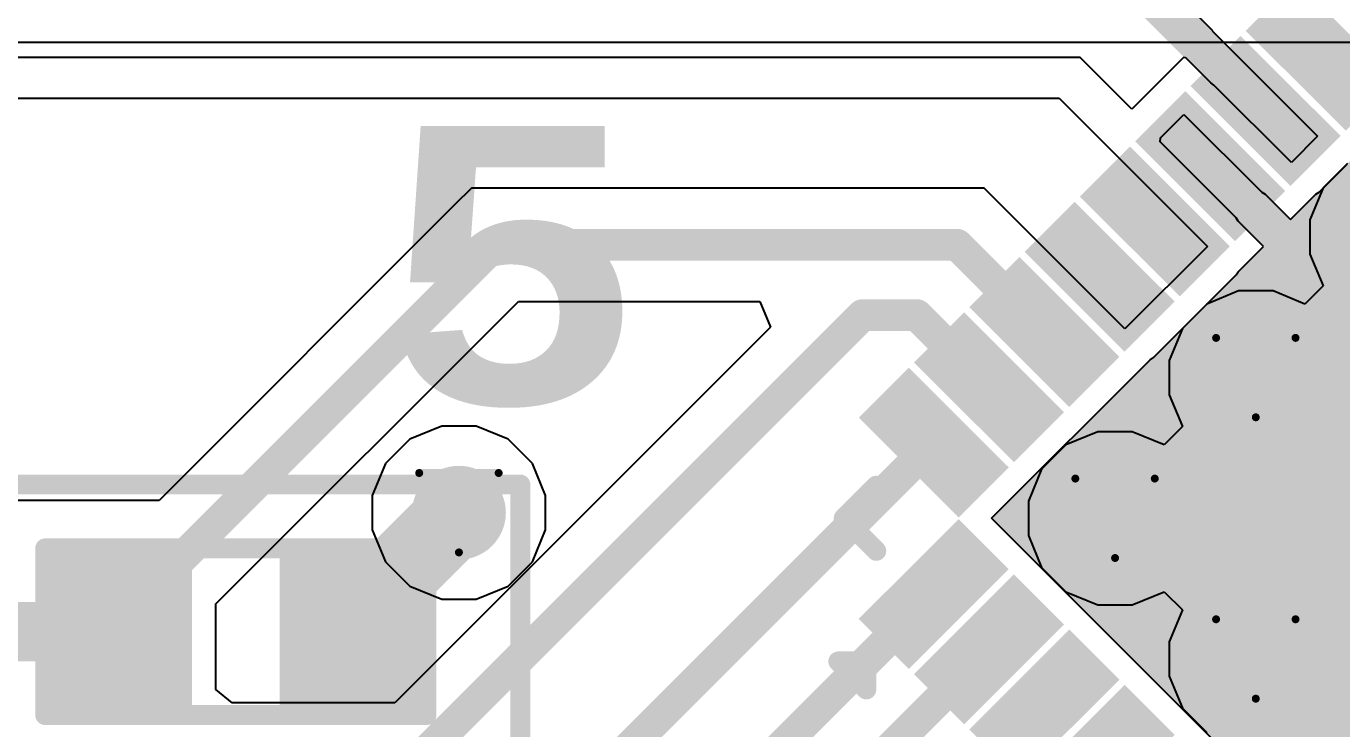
# Model space of a CAD drawing. Header units: inches. Extents: x 0 to 5359, y 0 to 5098.
# Drawn here: x 23.64 to 32.05, y 96.95 to 101.45 of the extents above; entities that cross this region are included whole.
import ezdxf

# ---------------------------------------------------------------- set-up
doc = ezdxf.new("R2010")
doc.units = ezdxf.units.IN
for name, color, linetype in [('Bottom Layer', 5, 'Continuous'), ('Drill Drawing', 1, 'Continuous'), ('Layer 1', 16, 'Continuous'), ('Layer 2', 76, 'Continuous'), ('Top Layer', 1, 'Continuous'), ('Top Overlay', 2, 'Continuous'), ('Top Paste', 8, 'Continuous'), ('Top Solder', 216, 'Continuous'), ('Via Holes', 16, 'Continuous')]:
    doc.layers.add(name, color=color, linetype=linetype)
doc.styles.add('Arial Black_Bold', font='', dxfattribs={"height": 0.2})
doc.styles.get('Arial Black_Bold').set_extended_font_data('Arial Black', bold=True)

# ---------------------------------------------------------------- blocks, each defined once
blk = doc.blocks.new('32_QFN__5_5__60')
at = {"layer": 'Top Layer'}
for points in [[(-1.87499879, 2.08500091), (-1.87499879, 2.78500205), (-1.62499929, 2.78500205), (-1.62499929, 2.08500091)], [(-1.37499979, 2.08500091), (-1.37499979, 2.78500205), (-1.12500029, 2.78500205), (-1.12500029, 2.08500091)], [(-0.8750007900000001, 2.08500091), (-0.8750007900000001, 2.78500205), (-0.6250012899999999, 2.78500205), (-0.6250012899999999, 2.08500091)], [(-0.37499925, 2.08500345), (-0.37499925, 2.78500459), (-0.12499975, 2.78500459), (-0.12499975, 2.08500345)], [(0.12499975, 2.08500345), (0.12499975, 2.78500459), (0.37499925, 2.78500459), (0.37499925, 2.08500345)], [(0.6250012899999999, 2.08500091), (0.6250012899999999, 2.78500205), (0.8750007900000001, 2.78500205), (0.8750007900000001, 2.08500091)], [(1.12500029, 2.08500091), (1.12500029, 2.78500205), (1.37499979, 2.78500205), (1.37499979, 2.08500091)], [(1.62499929, 2.08500091), (1.62499929, 2.78500205), (1.87499879, 2.78500205), (1.87499879, 2.08500091)], [(-2.78499951, 1.87500133), (-2.08499837, 1.87500133), (-2.08499837, 1.62500183), (-2.78499951, 1.62500183)], [(2.08499837, 1.87500133), (2.78499951, 1.87500133), (2.78499951, 1.62500183), (2.08499837, 1.62500183)], [(-1.72500036, 1.7250029), (1.72500036, 1.7250029), (1.72500036, -1.72499782), (-1.72500036, -1.72499782)], [(-2.78499951, 1.37500233), (-2.08499837, 1.37500233), (-2.08499837, 1.12500283), (-2.78499951, 1.12500283)], [(2.08499837, 1.37500233), (2.78499951, 1.37500233), (2.78499951, 1.12500283), (2.08499837, 1.12500283)], [(-2.78499951, 0.87500333), (-2.08499837, 0.87500333), (-2.08499837, 0.6250038299999999), (-2.78499951, 0.6250038299999999)], [(2.08499837, 0.87500333), (2.78499951, 0.87500333), (2.78499951, 0.6250038299999999), (2.08499837, 0.6250038299999999)], [(-2.78499951, 0.37500179), (-2.08499837, 0.37500179), (-2.08499837, 0.12500229), (-2.78499951, 0.12500229)], [(2.08499837, 0.37500179), (2.78499951, 0.37500179), (2.78499951, 0.12500229), (2.08499837, 0.12500229)], [(-2.78499951, -0.12499721), (-2.08499837, -0.12499721), (-2.08499837, -0.37499671), (-2.78499951, -0.37499671)], [(2.08499837, -0.12499721), (2.78499951, -0.12499721), (2.78499951, -0.37499671), (2.08499837, -0.37499671)], [(-2.78499951, -0.6249962099999999), (-2.08499837, -0.6249962099999999), (-2.08499837, -0.8749957099999999), (-2.78499951, -0.8749957099999999)], [(2.08499837, -0.6249962099999999), (2.78499951, -0.6249962099999999), (2.78499951, -0.8749957099999999), (2.08499837, -0.8749957099999999)], [(-2.78499951, -1.12499521), (-2.08499837, -1.12499521), (-2.08499837, -1.37499471), (-2.78499951, -1.37499471)], [(2.08499837, -1.12499521), (2.78499951, -1.12499521), (2.78499951, -1.37499471), (2.08499837, -1.37499471)], [(-2.78499951, -1.62499421), (-2.08499837, -1.62499421), (-2.08499837, -1.87499371), (-2.78499951, -1.87499371)], [(2.08499837, -1.62499421), (2.78499951, -1.62499421), (2.78499951, -1.87499371), (2.08499837, -1.87499371)], [(-1.87499879, -2.78499443), (-1.87499879, -2.08499329), (-1.62499929, -2.08499329), (-1.62499929, -2.78499443)], [(-1.37499979, -2.78499443), (-1.37499979, -2.08499329), (-1.12500029, -2.08499329), (-1.12500029, -2.78499443)], [(-0.8750007900000001, -2.78499443), (-0.8750007900000001, -2.08499329), (-0.6250012899999999, -2.08499329), (-0.6250012899999999, -2.78499443)], [(-0.37499925, -2.78499697), (-0.37499925, -2.08499583), (-0.12499975, -2.08499583), (-0.12499975, -2.78499697)], [(0.12499975, -2.78499697), (0.12499975, -2.08499583), (0.37499925, -2.08499583), (0.37499925, -2.78499697)], [(0.6250012899999999, -2.78499443), (0.6250012899999999, -2.08499329), (0.8750007900000001, -2.08499329), (0.8750007900000001, -2.78499443)], [(1.12500029, -2.78499443), (1.12500029, -2.08499329), (1.37499979, -2.08499329), (1.37499979, -2.78499443)], [(1.62499929, -2.78499443), (1.62499929, -2.08499329), (1.87499879, -2.08499329), (1.87499879, -2.78499443)]]:
    blk.add_hatch(color=1, dxfattribs=at).paths.add_polyline_path(points)
at = {"layer": 'Top Paste'}
for points in [[(-1.87499879, 2.08500091), (-1.87499879, 2.78500205), (-1.62499929, 2.78500205), (-1.62499929, 2.08500091)], [(-1.37499979, 2.08500091), (-1.37499979, 2.78500205), (-1.12500029, 2.78500205), (-1.12500029, 2.08500091)], [(-0.8750007900000001, 2.08500091), (-0.8750007900000001, 2.78500205), (-0.6250012899999999, 2.78500205), (-0.6250012899999999, 2.08500091)], [(-0.37499925, 2.08500345), (-0.37499925, 2.78500459), (-0.12499975, 2.78500459), (-0.12499975, 2.08500345)], [(0.12499975, 2.08500345), (0.12499975, 2.78500459), (0.37499925, 2.78500459), (0.37499925, 2.08500345)], [(0.6250012899999999, 2.08500091), (0.6250012899999999, 2.78500205), (0.8750007900000001, 2.78500205), (0.8750007900000001, 2.08500091)], [(1.12500029, 2.08500091), (1.12500029, 2.78500205), (1.37499979, 2.78500205), (1.37499979, 2.08500091)], [(1.62499929, 2.08500091), (1.62499929, 2.78500205), (1.87499879, 2.78500205), (1.87499879, 2.08500091)], [(-2.78499951, 1.87500133), (-2.08499837, 1.87500133), (-2.08499837, 1.62500183), (-2.78499951, 1.62500183)], [(2.08499837, 1.87500133), (2.78499951, 1.87500133), (2.78499951, 1.62500183), (2.08499837, 1.62500183)], [(-2.78499951, 1.37500233), (-2.08499837, 1.37500233), (-2.08499837, 1.12500283), (-2.78499951, 1.12500283)], [(2.08499837, 1.37500233), (2.78499951, 1.37500233), (2.78499951, 1.12500283), (2.08499837, 1.12500283)], [(-2.78499951, 0.87500333), (-2.08499837, 0.87500333), (-2.08499837, 0.6250038299999999), (-2.78499951, 0.6250038299999999)], [(2.08499837, 0.87500333), (2.78499951, 0.87500333), (2.78499951, 0.6250038299999999), (2.08499837, 0.6250038299999999)], [(-2.78499951, 0.37500179), (-2.08499837, 0.37500179), (-2.08499837, 0.12500229), (-2.78499951, 0.12500229)], [(2.08499837, 0.37500179), (2.78499951, 0.37500179), (2.78499951, 0.12500229), (2.08499837, 0.12500229)], [(-2.78499951, -0.12499721), (-2.08499837, -0.12499721), (-2.08499837, -0.37499671), (-2.78499951, -0.37499671)], [(2.08499837, -0.12499721), (2.78499951, -0.12499721), (2.78499951, -0.37499671), (2.08499837, -0.37499671)], [(-2.78499951, -0.6249962099999999), (-2.08499837, -0.6249962099999999), (-2.08499837, -0.8749957099999999), (-2.78499951, -0.8749957099999999)], [(2.08499837, -0.6249962099999999), (2.78499951, -0.6249962099999999), (2.78499951, -0.8749957099999999), (2.08499837, -0.8749957099999999)], [(-2.78499951, -1.12499521), (-2.08499837, -1.12499521), (-2.08499837, -1.37499471), (-2.78499951, -1.37499471)], [(2.08499837, -1.12499521), (2.78499951, -1.12499521), (2.78499951, -1.37499471), (2.08499837, -1.37499471)], [(-2.78499951, -1.62499421), (-2.08499837, -1.62499421), (-2.08499837, -1.87499371), (-2.78499951, -1.87499371)], [(2.08499837, -1.62499421), (2.78499951, -1.62499421), (2.78499951, -1.87499371), (2.08499837, -1.87499371)], [(-1.87499879, -2.78499443), (-1.87499879, -2.08499329), (-1.62499929, -2.08499329), (-1.62499929, -2.78499443)], [(-1.37499979, -2.78499443), (-1.37499979, -2.08499329), (-1.12500029, -2.08499329), (-1.12500029, -2.78499443)], [(-0.8750007900000001, -2.78499443), (-0.8750007900000001, -2.08499329), (-0.6250012899999999, -2.08499329), (-0.6250012899999999, -2.78499443)], [(-0.37499925, -2.78499697), (-0.37499925, -2.08499583), (-0.12499975, -2.08499583), (-0.12499975, -2.78499697)], [(0.12499975, -2.78499697), (0.12499975, -2.08499583), (0.37499925, -2.08499583), (0.37499925, -2.78499697)], [(0.6250012899999999, -2.78499443), (0.6250012899999999, -2.08499329), (0.8750007900000001, -2.08499329), (0.8750007900000001, -2.78499443)], [(1.12500029, -2.78499443), (1.12500029, -2.08499329), (1.37499979, -2.08499329), (1.37499979, -2.78499443)], [(1.62499929, -2.78499443), (1.62499929, -2.08499329), (1.87499879, -2.08499329), (1.87499879, -2.78499443)]]:
    blk.add_hatch(color=8, dxfattribs=at).paths.add_polyline_path(points)
at = {"layer": 'Top Solder'}
for points in [[(-1.97659879, 1.98340091), (-1.97659879, 2.88660205), (-1.52339929, 2.88660205), (-1.52339929, 1.98340091)], [(-1.47659979, 1.98340091), (-1.47659979, 2.88660205), (-1.02340029, 2.88660205), (-1.02340029, 1.98340091)], [(-0.9766007899999999, 1.98340091), (-0.9766007899999999, 2.88660205), (-0.5234012899999999, 2.88660205), (-0.5234012899999999, 1.98340091)], [(-0.47659925, 1.98340345), (-0.47659925, 2.88660459), (-0.02339974999999996, 2.88660459), (-0.02339975000000004, 1.98340345)], [(0.02339974999999996, 1.98340345), (0.02339975000000004, 2.88660459), (0.47659925, 2.88660459), (0.47659925, 1.98340345)], [(0.5234012899999999, 1.98340091), (0.5234012899999999, 2.88660205), (0.9766007899999999, 2.88660205), (0.9766007899999999, 1.98340091)], [(1.02340029, 1.98340091), (1.02340029, 2.88660205), (1.47659979, 2.88660205), (1.47659979, 1.98340091)], [(1.52339929, 1.98340091), (1.52339929, 2.88660205), (1.97659879, 2.88660205), (1.97659879, 1.98340091)], [(-2.88659951, 1.97660133), (-1.98339837, 1.97660133), (-1.98339837, 1.52340183), (-2.88659951, 1.52340183)], [(1.98339837, 1.97660133), (2.88659951, 1.97660133), (2.88659951, 1.52340183), (1.98339837, 1.52340183)], [(-1.82660036, 1.8266029), (1.82660036, 1.8266029), (1.82660036, -1.82659782), (-1.82660036, -1.82659782)], [(-2.88659951, 1.47660233), (-1.98339837, 1.47660233), (-1.98339837, 1.02340283), (-2.88659951, 1.02340283)], [(1.98339837, 1.47660233), (2.88659951, 1.47660233), (2.88659951, 1.02340283), (1.98339837, 1.02340283)], [(-2.88659951, 0.97660333), (-1.98339837, 0.97660333), (-1.98339837, 0.5234038299999999), (-2.88659951, 0.5234038299999999)], [(1.98339837, 0.97660333), (2.88659951, 0.97660333), (2.88659951, 0.5234038299999999), (1.98339837, 0.5234038299999999)], [(-2.88659951, 0.4766017899999999), (-1.98339837, 0.4766017899999999), (-1.98339837, 0.02340229), (-2.88659951, 0.02340229)], [(1.98339837, 0.4766017899999999), (2.88659951, 0.4766017899999999), (2.88659951, 0.02340229), (1.98339837, 0.02340229)], [(-2.88659951, -0.02339721), (-1.98339837, -0.02339721), (-1.98339837, -0.47659671), (-2.88659951, -0.47659671)], [(1.98339837, -0.02339721), (2.88659951, -0.02339721), (2.88659951, -0.47659671), (1.98339837, -0.47659671)], [(-2.88659951, -0.52339621), (-1.98339837, -0.52339621), (-1.98339837, -0.97659571), (-2.88659951, -0.97659571)], [(1.98339837, -0.52339621), (2.88659951, -0.52339621), (2.88659951, -0.97659571), (1.98339837, -0.97659571)], [(-2.88659951, -1.02339521), (-1.98339837, -1.02339521), (-1.98339837, -1.47659471), (-2.88659951, -1.47659471)], [(1.98339837, -1.02339521), (2.88659951, -1.02339521), (2.88659951, -1.47659471), (1.98339837, -1.47659471)], [(-2.88659951, -1.52339421), (-1.98339837, -1.52339421), (-1.98339837, -1.97659371), (-2.88659951, -1.97659371)], [(1.98339837, -1.52339421), (2.88659951, -1.52339421), (2.88659951, -1.97659371), (1.98339837, -1.97659371)], [(-1.97659879, -2.88659443), (-1.97659879, -1.98339329), (-1.52339929, -1.98339329), (-1.52339929, -2.88659443)], [(-1.47659979, -2.88659443), (-1.47659979, -1.98339329), (-1.02340029, -1.98339329), (-1.02340029, -2.88659443)], [(-0.9766007899999999, -2.88659443), (-0.9766007899999999, -1.98339329), (-0.5234012899999999, -1.98339329), (-0.5234012899999999, -2.88659443)], [(-0.47659925, -2.88659697), (-0.47659925, -1.98339583), (-0.02339974999999996, -1.98339583), (-0.02339975000000004, -2.88659697)], [(0.02339974999999996, -2.88659697), (0.02339975000000004, -1.98339583), (0.47659925, -1.98339583), (0.47659925, -2.88659697)], [(0.5234012899999999, -2.88659443), (0.5234012899999999, -1.98339329), (0.9766007899999999, -1.98339329), (0.9766007899999999, -2.88659443)], [(1.02340029, -2.88659443), (1.02340029, -1.98339329), (1.47659979, -1.98339329), (1.47659979, -2.88659443)], [(1.52339929, -2.88659443), (1.52339929, -1.98339329), (1.97659879, -1.98339329), (1.97659879, -2.88659443)]]:
    blk.add_hatch(color=216, dxfattribs=at).paths.add_polyline_path(points)
at = {"layer": 'Top Overlay'}
for points in [[(-2.50000008, 2.50000516, 0.127, 0.127, 0), (-2.50000008, 2.20500194, 0.127, 0.127, 0)], [(-2.50000008, 2.50000516, 0.127, 0.127, 0), (-2.2049994, 2.50000516, 0.127, 0.127, 0)], [(2.2049994, 2.50000516, 0.127, 0.127, 0), (2.50000008, 2.50000516, 0.127, 0.127, 0)], [(2.50000008, 2.50000516, 0.127, 0.127, 0), (2.50000008, 2.20500194, 0.127, 0.127, 0)], [(-3.17159894, 1.87700158, 0.127, 0.127, 0), (-3.17159894, 1.62300412, 0.127, 0.127, 0)], [(-3.17159894, 1.87700158, 0.127, 0.127, 0), (-3.04459894, 1.75000158, 0.127, 0.127, 0)], [(-3.17159894, 1.62300412, 0.127, 0.127, 0), (-3.04459894, 1.75000158, 0.127, 0.127, 0)], [(-2.50000008, -2.20499686, 0.127, 0.127, 0), (-2.50000008, -2.49999754, 0.127, 0.127, 0)], [(2.50000008, -2.20499686, 0.127, 0.127, 0), (2.50000008, -2.49999754, 0.127, 0.127, 0)], [(-2.50000008, -2.49999754, 0.127, 0.127, 0), (-2.2049994, -2.49999754, 0.127, 0.127, 0)], [(2.2049994, -2.49999754, 0.127, 0.127, 0), (2.50000008, -2.49999754, 0.127, 0.127, 0)]]:
    blk.add_lwpolyline(points, format="xyseb", dxfattribs=at)
for points in [[(-2.53175008, 2.50000516, 0.0635, 0.0635, 1), (-2.46825008, 2.50000516, 0.0635, 0.0635, 1)], [(-2.53175008, 2.50000516, 0.0635, 0.0635, 1), (-2.46825008, 2.50000516, 0.0635, 0.0635, 1)], [(-2.2367494, 2.50000516, 0.0635, 0.0635, 1), (-2.1732494, 2.50000516, 0.0635, 0.0635, 1)], [(2.1732494, 2.50000516, 0.0635, 0.0635, 1), (2.2367494, 2.50000516, 0.0635, 0.0635, 1)], [(2.46825008, 2.50000516, 0.0635, 0.0635, 1), (2.53175008, 2.50000516, 0.0635, 0.0635, 1)], [(2.46825008, 2.50000516, 0.0635, 0.0635, 1), (2.53175008, 2.50000516, 0.0635, 0.0635, 1)], [(-2.53175008, 2.20500194, 0.0635, 0.0635, 1), (-2.46825008, 2.20500194, 0.0635, 0.0635, 1)], [(2.46825008, 2.20500194, 0.0635, 0.0635, 1), (2.53175008, 2.20500194, 0.0635, 0.0635, 1)], [(-3.20334894, 1.87700158, 0.0635, 0.0635, 1), (-3.13984894, 1.87700158, 0.0635, 0.0635, 1)], [(-3.20334894, 1.87700158, 0.0635, 0.0635, 1), (-3.13984894, 1.87700158, 0.0635, 0.0635, 1)], [(-3.07634894, 1.75000158, 0.0635, 0.0635, 1), (-3.01284894, 1.75000158, 0.0635, 0.0635, 1)], [(-3.07634894, 1.75000158, 0.0635, 0.0635, 1), (-3.01284894, 1.75000158, 0.0635, 0.0635, 1)], [(-3.20334894, 1.62300412, 0.0635, 0.0635, 1), (-3.13984894, 1.62300412, 0.0635, 0.0635, 1)], [(-3.20334894, 1.62300412, 0.0635, 0.0635, 1), (-3.13984894, 1.62300412, 0.0635, 0.0635, 1)], [(-2.53175008, -2.20499686, 0.0635, 0.0635, 1), (-2.46825008, -2.20499686, 0.0635, 0.0635, 1)], [(2.46825008, -2.20499686, 0.0635, 0.0635, 1), (2.53175008, -2.20499686, 0.0635, 0.0635, 1)], [(-2.53175008, -2.49999754, 0.0635, 0.0635, 1), (-2.46825008, -2.49999754, 0.0635, 0.0635, 1)], [(-2.53175008, -2.49999754, 0.0635, 0.0635, 1), (-2.46825008, -2.49999754, 0.0635, 0.0635, 1)], [(-2.2367494, -2.49999754, 0.0635, 0.0635, 1), (-2.1732494, -2.49999754, 0.0635, 0.0635, 1)], [(2.1732494, -2.49999754, 0.0635, 0.0635, 1), (2.2367494, -2.49999754, 0.0635, 0.0635, 1)], [(2.46825008, -2.49999754, 0.0635, 0.0635, 1), (2.53175008, -2.49999754, 0.0635, 0.0635, 1)], [(2.46825008, -2.49999754, 0.0635, 0.0635, 1), (2.53175008, -2.49999754, 0.0635, 0.0635, 1)]]:
    blk.add_lwpolyline(points, format="xyseb", close=True, dxfattribs=at)
blk = doc.blocks.new('R___0603_126')
at = {"layer": 'Top Layer'}
for points in [[(-0.3809999999999999, 0.4445), (-0.3809999999999999, -0.4445), (-1.143, -0.4445), (-1.143, 0.4445)], [(1.143, 0.4445), (1.143, -0.4445), (0.3809999999999999, -0.4445), (0.3809999999999999, 0.4445)]]:
    blk.add_hatch(color=1, dxfattribs=at).paths.add_polyline_path(points)
at = {"layer": 'Top Paste'}
for points in [[(-0.3809999999999999, 0.4445), (-0.3809999999999999, -0.4445), (-1.143, -0.4445), (-1.143, 0.4445)], [(1.143, 0.4445), (1.143, -0.4445), (0.3809999999999999, -0.4445), (0.3809999999999999, 0.4445)]]:
    blk.add_hatch(color=8, dxfattribs=at).paths.add_polyline_path(points)
at = {"layer": 'Top Solder'}
for points in [[(-0.2794, 0.5460999999999999), (-0.2794, -0.5460999999999999), (-1.2446, -0.5460999999999999), (-1.2446, 0.5460999999999999)], [(1.2446, 0.5460999999999999), (1.2446, -0.5460999999999999), (0.2794, -0.5460999999999999), (0.2794, 0.5460999999999999)]]:
    blk.add_hatch(color=216, dxfattribs=at).paths.add_polyline_path(points)
at = {"layer": 'Top Overlay'}
for points in [[(-1.2192, 0.5334, 0.127, 0.127, 0), (-1.2192, -0.5334, 0.127, 0.127, 0)], [(1.2192, 0.5334, 0.127, 0.127, 0), (-1.2192, 0.5334, 0.127, 0.127, 0)], [(1.2192, 0.5334, 0.127, 0.127, 0), (1.2192, -0.5334, 0.127, 0.127, 0)], [(1.2192, -0.5334, 0.127, 0.127, 0), (-1.2192, -0.5334, 0.127, 0.127, 0)]]:
    blk.add_lwpolyline(points, format="xyseb", dxfattribs=at)
for points in [[(-1.25095, 0.5334, 0.0635, 0.0635, 1), (-1.18745, 0.5334, 0.0635, 0.0635, 1)], [(-1.25095, 0.5334, 0.0635, 0.0635, 1), (-1.18745, 0.5334, 0.0635, 0.0635, 1)], [(1.18745, 0.5334, 0.0635, 0.0635, 1), (1.25095, 0.5334, 0.0635, 0.0635, 1)], [(1.18745, 0.5334, 0.0635, 0.0635, 1), (1.25095, 0.5334, 0.0635, 0.0635, 1)], [(-1.25095, -0.5334, 0.0635, 0.0635, 1), (-1.18745, -0.5334, 0.0635, 0.0635, 1)], [(-1.25095, -0.5334, 0.0635, 0.0635, 1), (-1.18745, -0.5334, 0.0635, 0.0635, 1)], [(1.18745, -0.5334, 0.0635, 0.0635, 1), (1.25095, -0.5334, 0.0635, 0.0635, 1)], [(1.18745, -0.5334, 0.0635, 0.0635, 1), (1.25095, -0.5334, 0.0635, 0.0635, 1)]]:
    blk.add_lwpolyline(points, format="xyseb", close=True, dxfattribs=at)

msp = doc.modelspace()

# ---------------------------------------------------------------- hatches: boundary and pattern name
at = {"layer": 'Bottom Layer'}
h = msp.add_hatch(color=5, dxfattribs=at)
edge = h.paths.add_edge_path()
edge.add_arc((31.4999624, 99.20004544), 0.2999994, 0, 360)
h = msp.add_hatch(color=5, dxfattribs=at)
edge = h.paths.add_edge_path()
edge.add_arc((26.4043033, 98.33572661999999), 0.2999994, 0, 360)
h = msp.add_hatch(color=5, dxfattribs=at)
edge = h.paths.add_edge_path()
edge.add_arc((30.59996166, 98.30004469999999), 0.2999994, 0, 360)
h = msp.add_hatch(color=5, dxfattribs=at)
edge = h.paths.add_edge_path()
edge.add_arc((31.4999624, 97.40004396), 0.2999994, 0, 360)
at = {"layer": 'Layer 1'}
h = msp.add_hatch(color=16, dxfattribs=at)
edge = h.paths.add_edge_path()
edge.add_arc((31.4999624, 99.20004544), 0.2999994, 0, 360)
h = msp.add_hatch(color=16, dxfattribs=at)
edge = h.paths.add_edge_path()
edge.add_arc((26.4043033, 98.33572661999999), 0.2999994, 0, 360)
h = msp.add_hatch(color=16, dxfattribs=at)
edge = h.paths.add_edge_path()
edge.add_arc((30.59996166, 98.30004469999999), 0.2999994, 0, 360)
h = msp.add_hatch(color=16, dxfattribs=at)
edge = h.paths.add_edge_path()
edge.add_arc((31.4999624, 97.40004396), 0.2999994, 0, 360)
at = {"layer": 'Layer 2'}
h = msp.add_hatch(color=76, dxfattribs=at)
edge = h.paths.add_edge_path()
edge.add_arc((31.4999624, 99.20004544), 0.2999994, 0, 360)
h = msp.add_hatch(color=76, dxfattribs=at)
edge = h.paths.add_edge_path()
edge.add_arc((26.4043033, 98.33572661999999), 0.2999994, 0, 360)
h = msp.add_hatch(color=76, dxfattribs=at)
edge = h.paths.add_edge_path()
edge.add_arc((30.59996166, 98.30004469999999), 0.2999994, 0, 360)
h = msp.add_hatch(color=76, dxfattribs=at)
edge = h.paths.add_edge_path()
edge.add_arc((31.4999624, 97.40004396), 0.2999994, 0, 360)
at = {"layer": 'Top Layer'}
for points in [[(31.7211456, 100.56985728), (31.89791944, 100.74663112), (30.5250342, 102.11951636), (30.34826036, 101.94274252)], [(31.04938418, 100.88805324), (30.87261034, 100.7112794), (32.24549558, 99.33839415999999), (32.42226942, 99.515168)]]:
    msp.add_hatch(color=1, dxfattribs=at).paths.add_polyline_path(points)
h = msp.add_hatch(color=1, dxfattribs=at)
edge = h.paths.add_edge_path()
edge.add_arc((31.4999624, 99.20004544), 0.2999994, 0, 360)
h = msp.add_hatch(color=1, dxfattribs=at)
edge = h.paths.add_edge_path()
edge.add_arc((26.4043033, 98.33572661999999), 0.2999994, 0, 360)
h = msp.add_hatch(color=1, dxfattribs=at)
edge = h.paths.add_edge_path()
edge.add_arc((30.59996166, 98.30004469999999), 0.2999994, 0, 360)
h = msp.add_hatch(color=1, dxfattribs=at)
edge = h.paths.add_edge_path()
edge.add_arc((31.4999624, 97.40004396), 0.2999994, 0, 360)
at = {"layer": 'Via Holes'}
h = msp.add_hatch(color=7, dxfattribs=at)
edge = h.paths.add_edge_path()
edge.add_arc((31.4999624, 99.20004544), 0.1499997, 0, 360)
h = msp.add_hatch(color=7, dxfattribs=at)
edge = h.paths.add_edge_path()
edge.add_arc((26.4043033, 98.33572661999999), 0.1499997, 0, 360)
h = msp.add_hatch(color=7, dxfattribs=at)
edge = h.paths.add_edge_path()
edge.add_arc((30.59996166, 98.30004469999999), 0.1499997, 0, 360)
h = msp.add_hatch(color=7, dxfattribs=at)
edge = h.paths.add_edge_path()
edge.add_arc((31.4999624, 97.40004396), 0.1499997, 0, 360)

# ---------------------------------------------------------------- linework, layer by layer
at = {"layer": 'Drill Drawing'}
for points in [[(31.2459624, 99.45404544, 0.0508, 0.0508, 0), (31.7539624, 99.45404544, 0.0508, 0.0508, 0)], [(31.2459624, 99.45404544, 0.0508, 0.0508, 0), (31.4999624, 98.94604543999999, 0.0508, 0.0508, 0)], [(31.4999624, 98.94604543999999, 0.0508, 0.0508, 0), (31.7539624, 99.45404544, 0.0508, 0.0508, 0)], [(26.1503033, 98.58972662, 0.0508, 0.0508, 0), (26.6583033, 98.58972662, 0.0508, 0.0508, 0)], [(26.1503033, 98.58972662, 0.0508, 0.0508, 0), (26.4043033, 98.08172662, 0.0508, 0.0508, 0)], [(26.4043033, 98.08172662, 0.0508, 0.0508, 0), (26.6583033, 98.58972662, 0.0508, 0.0508, 0)], [(30.34596166, 98.55404469999999, 0.0508, 0.0508, 0), (30.85396166, 98.55404469999999, 0.0508, 0.0508, 0)], [(30.34596166, 98.55404469999999, 0.0508, 0.0508, 0), (30.59996166, 98.0460447, 0.0508, 0.0508, 0)], [(30.59996166, 98.0460447, 0.0508, 0.0508, 0), (30.85396166, 98.55404469999999, 0.0508, 0.0508, 0)], [(31.2459624, 97.65404396, 0.0508, 0.0508, 0), (31.7539624, 97.65404396, 0.0508, 0.0508, 0)], [(31.2459624, 97.65404396, 0.0508, 0.0508, 0), (31.4999624, 97.14604395999999, 0.0508, 0.0508, 0)], [(31.4999624, 97.14604395999999, 0.0508, 0.0508, 0), (31.7539624, 97.65404396, 0.0508, 0.0508, 0)]]:
    msp.add_lwpolyline(points, format="xyseb", dxfattribs=at)
for points in [[(31.2332624, 99.45404544, 0.0254, 0.0254, 1), (31.2586624, 99.45404544, 0.0254, 0.0254, 1)], [(31.2332624, 99.45404544, 0.0254, 0.0254, 1), (31.2586624, 99.45404544, 0.0254, 0.0254, 1)], [(31.7412624, 99.45404544, 0.0254, 0.0254, 1), (31.7666624, 99.45404544, 0.0254, 0.0254, 1)], [(31.7412624, 99.45404544, 0.0254, 0.0254, 1), (31.7666624, 99.45404544, 0.0254, 0.0254, 1)], [(31.4872624, 98.94604543999999, 0.0254, 0.0254, 1), (31.5126624, 98.94604543999999, 0.0254, 0.0254, 1)], [(31.4872624, 98.94604543999999, 0.0254, 0.0254, 1), (31.5126624, 98.94604543999999, 0.0254, 0.0254, 1)], [(26.1376033, 98.58972662, 0.0254, 0.0254, 1), (26.1630033, 98.58972662, 0.0254, 0.0254, 1)], [(26.1376033, 98.58972662, 0.0254, 0.0254, 1), (26.1630033, 98.58972662, 0.0254, 0.0254, 1)], [(26.6456033, 98.58972662, 0.0254, 0.0254, 1), (26.6710033, 98.58972662, 0.0254, 0.0254, 1)], [(26.6456033, 98.58972662, 0.0254, 0.0254, 1), (26.6710033, 98.58972662, 0.0254, 0.0254, 1)], [(30.33326166, 98.55404469999999, 0.0254, 0.0254, 1), (30.35866166, 98.55404469999999, 0.0254, 0.0254, 1)], [(30.33326166, 98.55404469999999, 0.0254, 0.0254, 1), (30.35866166, 98.55404469999999, 0.0254, 0.0254, 1)], [(30.84126166, 98.55404469999999, 0.0254, 0.0254, 1), (30.86666166, 98.55404469999999, 0.0254, 0.0254, 1)], [(30.84126166, 98.55404469999999, 0.0254, 0.0254, 1), (30.86666166, 98.55404469999999, 0.0254, 0.0254, 1)], [(26.3916033, 98.08172662, 0.0254, 0.0254, 1), (26.4170033, 98.08172662, 0.0254, 0.0254, 1)], [(26.3916033, 98.08172662, 0.0254, 0.0254, 1), (26.4170033, 98.08172662, 0.0254, 0.0254, 1)], [(30.58726166, 98.0460447, 0.0254, 0.0254, 1), (30.61266166, 98.0460447, 0.0254, 0.0254, 1)], [(30.58726166, 98.0460447, 0.0254, 0.0254, 1), (30.61266166, 98.0460447, 0.0254, 0.0254, 1)], [(31.2332624, 97.65404396, 0.0254, 0.0254, 1), (31.2586624, 97.65404396, 0.0254, 0.0254, 1)], [(31.2332624, 97.65404396, 0.0254, 0.0254, 1), (31.2586624, 97.65404396, 0.0254, 0.0254, 1)], [(31.7412624, 97.65404396, 0.0254, 0.0254, 1), (31.7666624, 97.65404396, 0.0254, 0.0254, 1)], [(31.7412624, 97.65404396, 0.0254, 0.0254, 1), (31.7666624, 97.65404396, 0.0254, 0.0254, 1)], [(31.4872624, 97.14604395999999, 0.0254, 0.0254, 1), (31.5126624, 97.14604395999999, 0.0254, 0.0254, 1)], [(31.4872624, 97.14604395999999, 0.0254, 0.0254, 1), (31.5126624, 97.14604395999999, 0.0254, 0.0254, 1)]]:
    msp.add_lwpolyline(points, format="xyseb", close=True, dxfattribs=at)
at = {"layer": 'Layer 2'}
for p, q in [((15.56043116, 101.346), (36.21622678, 101.346)), ((32.08614868, 100.56970488), (31.93030444, 100.41386064)), ((31.93030444, 100.41386064), (31.84596373999999, 100.21024408)), ((31.84596373999999, 100.21024408), (31.84596373999999, 99.98984827999999)), ((31.84596373999999, 99.98984827999999), (31.93030444, 99.78623425999999)), ((31.93030444, 99.78623425999999), (31.81377432, 99.66970414)), ((31.3897645, 99.75404483999999), (31.18614794, 99.66970414)), ((31.6101603, 99.75404483999999), (31.3897645, 99.75404483999999)), ((31.81377432, 99.66970414), (31.6101603, 99.75404483999999)), ((31.18614794, 99.66970414), (31.0303037, 99.5138599)), ((31.0303037, 99.5138599), (30.945963, 99.31024334)), ((30.945963, 99.31024334), (30.945963, 99.08984754)), ((30.945963, 99.08984754), (31.0303037, 98.88623352)), ((26.2941054, 98.88972601999998), (26.09048884, 98.80538532)), ((26.5145012, 98.88972601999998), (26.2941054, 98.88972601999998)), ((26.71811775999999, 98.80538532), (26.5145012, 98.88972601999998)), ((30.48976376, 98.8540441), (30.2861472, 98.7697034)), ((30.71015956, 98.8540441), (30.48976376, 98.8540441)), ((30.91377358, 98.7697034), (30.71015956, 98.8540441)), ((31.0303037, 98.88623352), (30.91377358, 98.7697034)), ((26.09048884, 98.80538532), (25.9346446, 98.64954107999999)), ((26.873962, 98.64954107999999), (26.71811775999999, 98.80538532)), ((30.2861472, 98.7697034), (30.13030296, 98.61385915999999)), ((25.9346446, 98.64954107999999), (25.8503039, 98.44592451999999)), ((26.9583027, 98.44592451999999), (26.873962, 98.64954107999999)), ((30.13030296, 98.61385915999999), (30.04596226, 98.41024259999999)), ((25.8503039, 98.44592451999999), (25.8503039, 98.22552872)), ((26.9583027, 98.22552872), (26.9583027, 98.44592451999999)), ((30.04596226, 98.41024259999999), (30.04596226, 98.1898468)), ((25.8503039, 98.22552872), (25.9346446, 98.02191216)), ((26.873962, 98.02191216), (26.9583027, 98.22552872)), ((30.04596226, 98.1898468), (30.13030296, 97.98623024)), ((25.9346446, 98.02191216), (26.09048884, 97.86606791999999)), ((26.71811775999999, 97.86606791999999), (26.873962, 98.02191216)), ((30.13030296, 97.98623024), (30.2861472, 97.83038599999999)), ((26.09048884, 97.86606791999999), (26.2941054, 97.78172722)), ((26.5145012, 97.78172722), (26.71811775999999, 97.86606791999999)), ((30.2861472, 97.83038599999999), (30.48976376, 97.74604529999999)), ((30.71015956, 97.74604529999999), (30.91377358, 97.83038599999999)), ((30.91377358, 97.83038599999999), (31.0303037, 97.71385588)), ((26.2941054, 97.78172722), (26.5145012, 97.78172722)), ((30.48976376, 97.74604529999999), (30.71015956, 97.74604529999999)), ((31.0303037, 97.71385588), (30.945963, 97.51024186)), ((30.945963, 97.51024186), (30.945963, 97.28984605999999)), ((30.945963, 97.28984605999999), (31.0303037, 97.0862295)), ((31.0303037, 97.0862295), (31.18614794, 96.93038526))]:
    msp.add_line(p, q, dxfattribs=at)
at = {"layer": 'Top Layer'}
for p, q in [((30.01299052, 102.63156004), (31.22333862, 101.42121194)), ((31.22333862, 101.42121194), (31.2205116, 101.41838492)), ((31.2205116, 101.41838492), (31.89509241999999, 100.7438041)), ((30.37680234, 101.24699588), (21.51415814, 101.24699588)), ((30.706949, 100.91684668), (30.37680234, 101.24699588)), ((31.04055006, 101.25044774), (30.706949, 100.91684668)), ((31.04656224, 101.24443556), (31.04055006, 101.25044774)), ((31.04938926, 101.24726258), (31.04656224, 101.24443556)), ((31.21131172, 101.08534012), (31.04938926, 101.24726258)), ((31.23250802, 101.07117708), (31.21131172, 101.08534012)), ((31.72748798, 100.57619966), (31.23250802, 101.07117708)), ((22.31553576, 100.98802002), (30.24232966, 100.98802002)), ((30.24232966, 100.98802002), (31.19080122, 100.03951544)), ((30.89007284, 100.73372284), (31.0405526, 100.8842026)), ((31.0405526, 100.8842026), (31.53802176, 100.38673344)), ((30.88763444, 100.70894768), (30.89007284, 100.73372284)), ((31.37392759999999, 100.22263674), (30.88763444, 100.70894768)), ((31.89509241999999, 100.7438041), (31.72748798, 100.57619966)), ((31.90426944, 100.38673344), (32.08104582, 100.56350982)), ((26.48520483999999, 100.4126135), (26.3790176, 100.30642626)), ((29.7627167, 100.4126135), (26.48520483999999, 100.4126135)), ((29.98873098, 100.18659922), (29.7627167, 100.4126135)), ((31.53802176, 100.38673344), (31.55922568, 100.37256532)), ((31.55922568, 100.37256532), (31.72114306, 100.21064794)), ((31.72114306, 100.21064794), (31.88305028, 100.37255516)), ((31.88305028, 100.37255516), (31.90426944, 100.38673344)), ((26.3790176, 100.30642626), (24.4870351, 98.4144463)), ((30.66330925999999, 99.51202348), (29.98873098, 100.18659922)), ((31.3880627, 100.20148108), (31.37392759999999, 100.22263674)), ((31.55001818, 100.0395256), (31.3880627, 100.20148108)), ((31.19080122, 100.03951544), (30.66330925999999, 99.51202348)), ((31.38810334, 99.87761076), (31.55001818, 100.0395256)), ((30.8464331, 99.32889963999999), (31.37392506, 99.8563916)), ((31.37392506, 99.8563916), (31.38810334, 99.87761076)), ((24.8507631, 97.75267469999999), (26.78556492, 99.68747905999999)), ((26.78556492, 99.68747905999999), (28.32837108, 99.68747905999999)), ((28.32837108, 99.68747905999999), (28.3964126, 99.52321218)), ((28.3964126, 99.52321218), (25.99338972, 97.12019183999999)), ((29.81053982, 98.30004469999999), (30.82522156, 99.31472643999999)), ((30.82522156, 99.31472643999999), (30.8464331, 99.32889963999999)), ((24.4870351, 98.4144463), (22.15396128, 98.4144463)), ((30.66048478, 97.45009974), (29.81053982, 98.30004469999999)), ((24.8507631, 97.2052793), (24.8507631, 97.75267469999999)), ((31.3675903, 96.74299421999999), (30.66048478, 97.45009974)), ((24.95444336, 97.12019438), (24.8507631, 97.2052793)), ((24.95445352, 97.12019183999999), (24.95444336, 97.12019438)), ((25.99338972, 97.12019183999999), (24.95445352, 97.12019183999999))]:
    msp.add_line(p, q, dxfattribs=at)
for points in [[(30.15984062, 103.01503908, 0.2032, 0.2032, 0), (31.9155953, 101.2592844, 0.2032, 0.2032, 0)], [(24.50268404, 97.91734543999999, 0.2032, 0.2032, 0), (26.63538488, 100.05004628, 0.2032, 0.2032, 0)], [(26.63538488, 100.05004628, 0.2032, 0.2032, 0), (29.58930074, 100.05004628, 0.2032, 0.2032, 0)], [(29.58930074, 100.05004628, 0.2032, 0.2032, 0), (30.14782896, 99.49151806, 0.2032, 0.2032, 0)], [(26.1435723, 96.75762462, 0.2032, 0.2032, 0), (28.98599232, 99.60004464, 0.2032, 0.2032, 0)], [(28.98599232, 99.60004464, 0.2032, 0.2032, 0), (29.33219432, 99.60004464, 0.2032, 0.2032, 0)], [(29.33219432, 99.60004464, 0.2032, 0.2032, 0), (29.79427366, 99.13796529999999, 0.2032, 0.2032, 0)], [(29.79427366, 99.13796529999999, 0.2032, 0.2032, 0), (29.7942762, 99.13796529999999, 0.2032, 0.2032, 0)], [(26.61524776, 95.95893939999999, 0.2032, 0.2032, 0), (29.4407209, 98.78441254, 0.2032, 0.2032, 0)], [(25.9134356, 97.84485892, 0.508, 0.508, 0), (26.4043033, 98.33572661999999, 0.508, 0.508, 0)], [(24.2157631, 97.63794544, 0.2032, 0.2032, 0), (24.4951631, 97.91734543999999, 0.2032, 0.2032, 0)], [(24.4951631, 97.91734543999999, 0.2032, 0.2032, 0), (24.50268404, 97.91734543999999, 0.2032, 0.2032, 0)], [(27.09996104, 95.47491446, 0.2032, 0.2032, 0), (29.44072344, 97.81567686, 0.2032, 0.2032, 0)], [(22.98736068, 97.57444543999999, 0.3809999999999999, 0.3809999999999999, 0), (24.2157631, 97.57444543999999, 0.3809999999999999, 0.3809999999999999, 0)], [(24.2157631, 97.57444543999999, 0.2032, 0.2032, 0), (24.2157631, 97.63794544, 0.2032, 0.2032, 0)], [(27.59996258, 95.26781048, 0.2032, 0.2032, 0), (29.7942762, 97.4621241, 0.2032, 0.2032, 0)], [(28.09996158, 95.06070396, 0.2032, 0.2032, 0), (30.14782896, 97.10857134, 0.2032, 0.2032, 0)]]:
    msp.add_lwpolyline(points, format="xyseb", dxfattribs=at)
for points in [[(31.8647953, 101.2592844, 0.1016, 0.1016, 1), (31.9663953, 101.2592844, 0.1016, 0.1016, 1)], [(26.58458488, 100.05004628, 0.1016, 0.1016, 1), (26.68618488, 100.05004628, 0.1016, 0.1016, 1)], [(26.58458488, 100.05004628, 0.1016, 0.1016, 1), (26.68618488, 100.05004628, 0.1016, 0.1016, 1)], [(29.53850074, 100.05004628, 0.1016, 0.1016, 1), (29.64010074, 100.05004628, 0.1016, 0.1016, 1)], [(29.53850074, 100.05004628, 0.1016, 0.1016, 1), (29.64010074, 100.05004628, 0.1016, 0.1016, 1)], [(28.93519232, 99.60004464, 0.1016, 0.1016, 1), (29.03679232, 99.60004464, 0.1016, 0.1016, 1)], [(28.93519232, 99.60004464, 0.1016, 0.1016, 1), (29.03679232, 99.60004464, 0.1016, 0.1016, 1)], [(29.28139432, 99.60004464, 0.1016, 0.1016, 1), (29.38299431999999, 99.60004464, 0.1016, 0.1016, 1)], [(29.28139432, 99.60004464, 0.1016, 0.1016, 1), (29.38299431999999, 99.60004464, 0.1016, 0.1016, 1)], [(30.09702896, 99.49151806, 0.1016, 0.1016, 1), (30.19862896, 99.49151806, 0.1016, 0.1016, 1)], [(29.74347366, 99.13796529999999, 0.1016, 0.1016, 1), (29.84507366, 99.13796529999999, 0.1016, 0.1016, 1)], [(29.74347366, 99.13796529999999, 0.1016, 0.1016, 1), (29.84507366, 99.13796529999999, 0.1016, 0.1016, 1)], [(29.7434762, 99.13796529999999, 0.1016, 0.1016, 1), (29.8450762, 99.13796529999999, 0.1016, 0.1016, 1)], [(29.3899209, 98.78441254, 0.1016, 0.1016, 1), (29.4915209, 98.78441254, 0.1016, 0.1016, 1)], [(26.2773033, 98.33572661999999, 0.254, 0.254, 1), (26.5313033, 98.33572661999999, 0.254, 0.254, 1)], [(25.7864356, 97.84485892, 0.254, 0.254, 1), (26.0404356, 97.84485892, 0.254, 0.254, 1)], [(24.4443631, 97.91734543999999, 0.1016, 0.1016, 1), (24.5459631, 97.91734543999999, 0.1016, 0.1016, 1)], [(24.4443631, 97.91734543999999, 0.1016, 0.1016, 1), (24.5459631, 97.91734543999999, 0.1016, 0.1016, 1)], [(24.45188404, 97.91734543999999, 0.1016, 0.1016, 1), (24.55348404, 97.91734543999999, 0.1016, 0.1016, 1)], [(24.45188404, 97.91734543999999, 0.1016, 0.1016, 1), (24.55348404, 97.91734543999999, 0.1016, 0.1016, 1)], [(29.38992344, 97.81567686, 0.1016, 0.1016, 1), (29.49152344, 97.81567686, 0.1016, 0.1016, 1)], [(24.1205131, 97.57444543999999, 0.1905, 0.1905, 1), (24.3110131, 97.57444543999999, 0.1905, 0.1905, 1)], [(24.1649631, 97.63794544, 0.1016, 0.1016, 1), (24.2665631, 97.63794544, 0.1016, 0.1016, 1)], [(24.1649631, 97.63794544, 0.1016, 0.1016, 1), (24.2665631, 97.63794544, 0.1016, 0.1016, 1)], [(24.1649631, 97.57444543999999, 0.1016, 0.1016, 1), (24.2665631, 97.57444543999999, 0.1016, 0.1016, 1)], [(29.7434762, 97.4621241, 0.1016, 0.1016, 1), (29.8450762, 97.4621241, 0.1016, 0.1016, 1)], [(30.09702896, 97.10857134, 0.1016, 0.1016, 1), (30.19862896, 97.10857134, 0.1016, 0.1016, 1)]]:
    msp.add_lwpolyline(points, format="xyseb", close=True, dxfattribs=at)
at = {"layer": 'Top Overlay'}
for points in [[(21.00616068, 98.5160463, 0.127, 0.127, 0), (26.797, 98.5160463, 0.127, 0.127, 0)], [(26.797, 90.42419812, 0.127, 0.127, 0), (26.797, 98.5160463, 0.127, 0.127, 0)]]:
    msp.add_lwpolyline(points, format="xyseb", dxfattribs=at)
msp.add_lwpolyline([(26.76525, 98.5160463, 0.0635, 0.0635, 1), (26.82875, 98.5160463, 0.0635, 0.0635, 1)], format="xyseb", close=True, dxfattribs=at)
msp.add_lwpolyline([(26.76525, 98.5160463, 0.0635, 0.0635, 1), (26.82875, 98.5160463, 0.0635, 0.0635, 1)], format="xyseb", close=True, dxfattribs=at)

# ---------------------------------------------------------------- block references
for name, p, rotation in [('32_QFN__5_5__60', (32.39996568, 98.30004215999999), 45), ('R___0603_126', (24.9777631, 97.57444543999999), 180)]:
    msp.add_blockref(name, p, dxfattribs=dict(rotation=rotation))

# ---------------------------------------------------------------- texts
at = {"layer": 'Top Overlay', "style": 'Arial Black_Bold'}
msp.add_text('5', height=1.778, dxfattribs=at).set_placement((25.94723792, 99.03192284))

doc.saveas('drawing.dxf')
